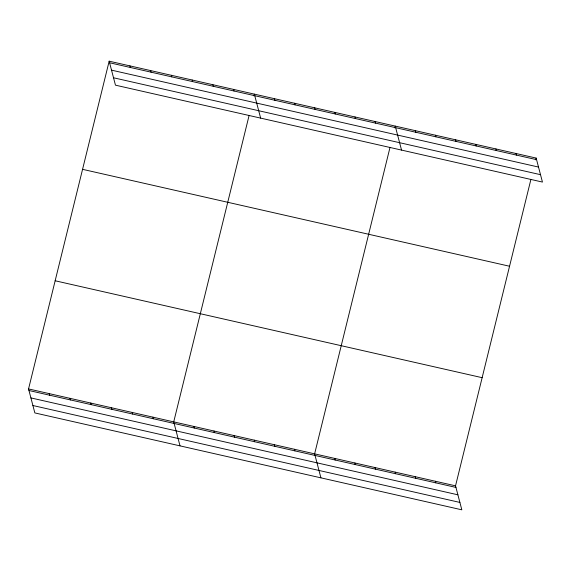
<?xml version="1.0" encoding="UTF-8"?>
<svg xmlns="http://www.w3.org/2000/svg" width="571" height="571" viewBox="0 0 571 571"><rect width="100%" height="100%" fill="white"/><g stroke="black" fill="none" stroke-linecap="round" stroke-linejoin="round"><path stroke-width="0.86" d="M530.837 179.715L455.537 485.835L461.832 509.824L34.845 412.919L28.55 388.93L109.168 61.176L536.155 158.081L542.45 182.07L115.463 85.165L109.168 61.176M249.027 115.756L173.727 421.876L180.015 445.865M253.924 95.849L254.345 94.122L260.64 118.111M389.929 147.732L314.628 453.859L320.923 477.848M394.825 127.833L395.253 126.105L401.541 150.087M535.734 159.816L536.155 158.081M109.589 62.76L536.576 159.666M111.523 70.147L538.51 167.06M113.522 77.77L540.509 174.676M82.567 169.33L509.553 266.243M55.151 280.768L482.138 377.681M28.55 388.93L455.537 485.835M28.964 390.514L455.951 487.42M30.905 397.908L457.892 494.814M32.904 405.524L459.891 502.43M516.027 153.513L516.441 155.098M495.899 148.945L496.313 150.53M475.771 144.377L476.185 145.962M455.637 139.809L456.058 141.394M435.509 135.241L435.923 136.826M415.381 130.673L415.795 132.258M375.126 121.53L375.54 123.115M354.991 116.962L355.412 118.547M435.409 481.267L435.823 482.852M334.863 112.394L335.277 113.979M415.274 476.699L415.695 478.284M314.735 107.826L315.149 109.411M395.146 472.131L395.56 473.716M294.607 103.258L295.021 104.843M375.019 467.563L375.433 469.148M274.473 98.69L274.894 100.275M354.891 462.995L355.305 464.58M334.763 458.427L335.177 460.012M233.603 89.419L234.024 90.996M212.869 84.708L213.283 86.292M294.5 449.291L294.914 450.876M192.127 80.004L192.541 81.582M274.373 444.723L274.787 446.308M171.386 75.293L171.807 76.878M254.245 440.155L254.659 441.74M150.651 70.59L151.065 72.174M234.11 435.587L234.531 437.172M129.91 65.879L130.324 67.464M213.982 431.019L214.396 432.597M193.855 426.451L194.268 428.029M152.985 417.173L153.399 418.757M132.244 412.469L132.665 414.046M111.509 407.758L111.923 409.343M90.768 403.055L91.182 404.632M70.026 398.344L70.447 399.928M49.292 393.64L49.706 395.225"/></g></svg>
